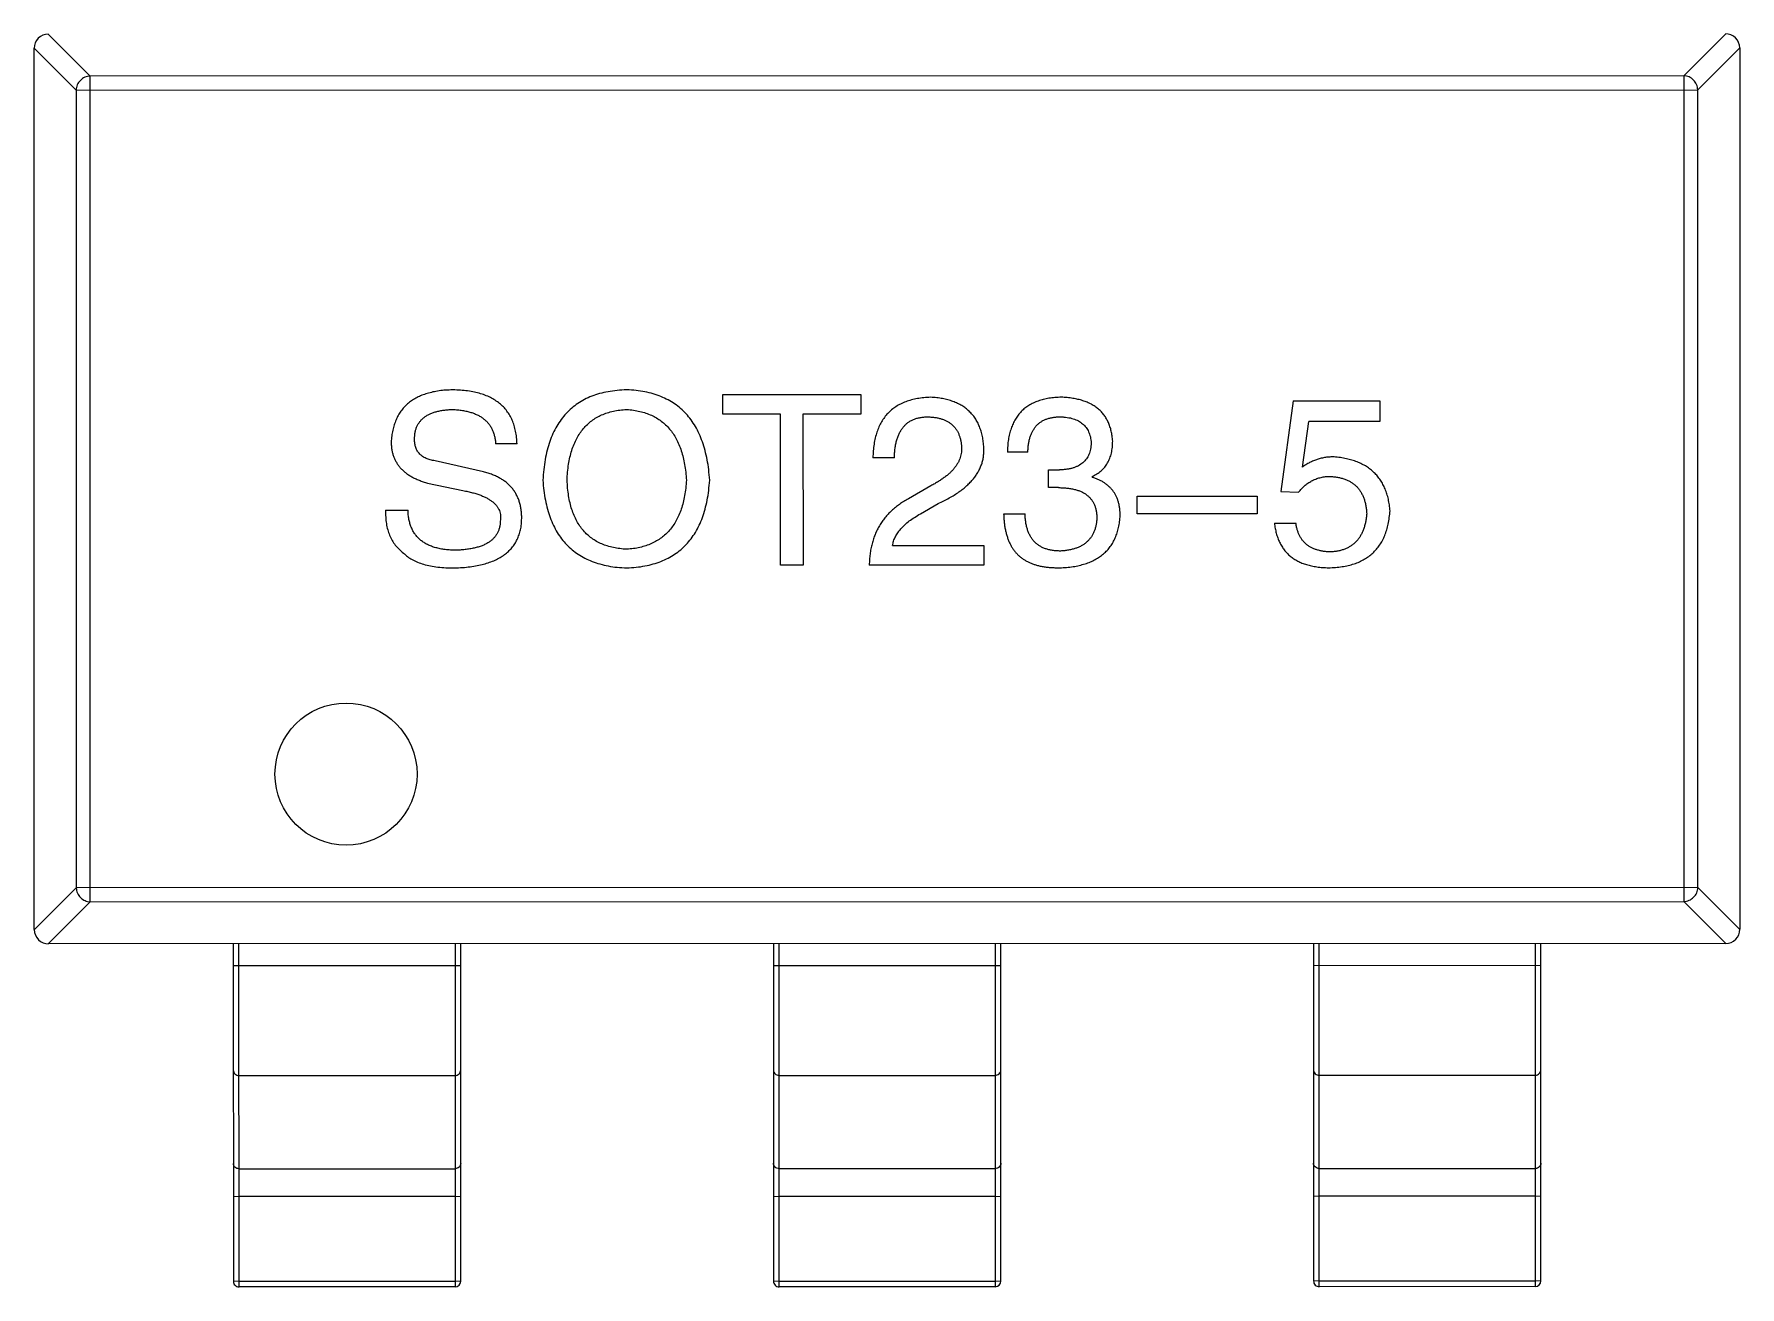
# Model space of a CAD drawing. Header units: inches. Extents: x -29 to 164, y -51 to 83.
# Drawn here: x 47.838 to 50.838, y 16.654 to 18.858 of the extents above; entities that cross this region are included whole.
import ezdxf

# ---------------------------------------------------------------- set-up
doc = ezdxf.new("R2010")
doc.units = ezdxf.units.IN
doc.header["$LTSCALE"] = 1.21
doc.header["$MEASUREMENT"] = 0
doc.layers.get('0').update_dxf_attribs({"linetype": 'CONTINUOUS'})

msp = doc.modelspace()

# ---------------------------------------------------------------- linework, layer by layer
at = {"color": 7, "linetype": 'Continuous'}
for p, q in [((47.9361, 18.7839), (47.8623, 18.8577)), ((50.8132, 18.8583), (50.7394, 18.7845)), ((47.8378, 18.8331), (47.9116, 18.7593)), ((47.8381, 17.2827), (47.8378, 18.8327)), ((50.7639, 18.7599), (50.8377, 18.8338)), ((50.8378, 18.8333), (50.8381, 17.2833)), ((50.7394, 18.7845), (47.9361, 18.7839)), ((47.9364, 17.3315), (47.9361, 18.7839)), ((50.7394, 18.7845), (50.7397, 17.3321)), ((47.9116, 18.7593), (50.7639, 18.7599)), ((47.9116, 18.7593), (47.9119, 17.3561)), ((50.7642, 17.3567), (50.7639, 18.7599)), ((49.0491, 18.2238), (49.2917, 18.2239)), ((49.0491, 18.1894), (49.0491, 18.2238)), ((49.2917, 18.2239), (49.2917, 18.1895)), ((50.0521, 18.2126), (50.0309, 18.0535)), ((50.0521, 18.2126), (50.2046, 18.2126)), ((50.2046, 18.2126), (50.2046, 18.1765)), ((49.1508, 18.1894), (49.0491, 18.1894)), ((49.1508, 17.9239), (49.1508, 18.1894)), ((49.2917, 18.1895), (49.1901, 18.1894)), ((49.1901, 18.1894), (49.1902, 17.9239)), ((50.0686, 18.0962), (50.08, 18.1765)), ((50.2046, 18.1765), (50.08, 18.1765)), ((48.6872, 18.1369), (48.6495, 18.1369)), ((49.5857, 18.1223), (49.5496, 18.1223)), ((48.6282, 18.0877), (48.5429, 18.1073)), ((49.3509, 18.1124), (49.3132, 18.1124)), ((48.5298, 18.068), (48.5921, 18.0549)), ((49.4148, 18.0633), (49.3755, 18.0403)), ((49.6218, 18.0912), (49.6414, 18.0912)), ((49.6218, 18.06), (49.6218, 18.0912)), ((49.6988, 18.0797), (49.6988, 18.0781)), ((49.3968, 18.0141), (49.428, 18.0321)), ((49.6398, 18.06), (49.6218, 18.06)), ((49.7779, 18.0453), (49.9893, 18.0453)), ((49.7779, 18.0141), (49.7779, 18.0453)), ((49.9893, 18.0453), (49.9893, 18.0142)), ((50.0309, 18.0535), (50.062, 18.0519)), ((48.4561, 18.0204), (48.4954, 18.0204)), ((49.5431, 18.0141), (49.5808, 18.0141)), ((49.9893, 18.0142), (49.7779, 18.0141)), ((50.0194, 17.9978), (50.0571, 17.9978)), ((49.3476, 17.9583), (49.5083, 17.9584)), ((49.5083, 17.9584), (49.5083, 17.9239)), ((49.1902, 17.9239), (49.1508, 17.9239)), ((49.5083, 17.9239), (49.3067, 17.9239)), ((47.9119, 17.3561), (47.8381, 17.2822)), ((50.7642, 17.3567), (47.9119, 17.3561)), ((50.8381, 17.2829), (50.7642, 17.3567)), ((47.8626, 17.2577), (47.9364, 17.3315)), ((47.9364, 17.3315), (50.7397, 17.3321)), ((50.7397, 17.3321), (50.8135, 17.2583)), ((50.8131, 17.2583), (47.8631, 17.2577)), ((48.1881, 17.2578), (48.1882, 16.6643)), ((48.1982, 16.6543), (48.1981, 17.2578)), ((48.5781, 17.2578), (48.5782, 16.6544)), ((48.5882, 16.6644), (48.5881, 17.2578)), ((49.1381, 17.258), (49.1382, 16.6645)), ((49.1482, 16.6545), (49.1481, 17.258)), ((49.5281, 17.258), (49.5282, 16.6546)), ((49.5382, 16.6646), (49.5381, 17.258)), ((50.0881, 17.2582), (50.0882, 16.6647)), ((50.0982, 16.6547), (50.0981, 17.2582)), ((50.4781, 17.2582), (50.4782, 16.6548)), ((50.4882, 16.6648), (50.4881, 17.2582)), ((48.5881, 17.2189), (48.1881, 17.2188)), ((49.5381, 17.2191), (49.1381, 17.219)), ((50.4881, 17.2193), (50.0881, 17.2192)), ((48.1981, 17.0262), (48.5781, 17.0262)), ((49.1481, 17.0263), (49.5281, 17.0264)), ((50.0981, 17.0265), (50.4781, 17.0266)), ((48.1982, 16.8621), (48.5782, 16.8622)), ((49.1482, 16.8623), (49.5282, 16.8624)), ((50.0982, 16.8625), (50.4782, 16.8626)), ((48.1882, 16.8138), (48.1982, 16.8133)), ((48.5782, 16.8134), (48.1982, 16.8133)), ((48.5782, 16.8134), (48.5882, 16.8139)), ((49.1382, 16.814), (49.1482, 16.8135)), ((49.5282, 16.8136), (49.1482, 16.8135)), ((49.5282, 16.8136), (49.5382, 16.8141)), ((50.0882, 16.8142), (50.0982, 16.8137)), ((50.4782, 16.8138), (50.0982, 16.8137)), ((50.4782, 16.8138), (50.4882, 16.8143)), ((48.1982, 16.6638), (48.1882, 16.6643)), ((48.5782, 16.6639), (48.1982, 16.6638)), ((48.5782, 16.6544), (48.1982, 16.6543)), ((48.5882, 16.6644), (48.5782, 16.6639)), ((49.1482, 16.664), (49.1382, 16.6645)), ((49.5282, 16.6641), (49.1482, 16.664)), ((49.5282, 16.6546), (49.1482, 16.6545)), ((49.5382, 16.6646), (49.5282, 16.6641)), ((50.0982, 16.6642), (50.0882, 16.6647)), ((50.4782, 16.6643), (50.0982, 16.6642)), ((50.4782, 16.6548), (50.0982, 16.6547)), ((50.4882, 16.6648), (50.4782, 16.6643))]:
    msp.add_line(p, q, dxfattribs=at)
msp.add_circle((48.3864, 17.5562), 0.125, dxfattribs=at)
for centre, radius, start, end in [((47.8628, 18.8327), 0.025, 90.012, 180.012), ((50.8128, 18.8333), 0.025, 0.012, 90.012), ((47.8631, 17.2827), 0.025, 180.012, 270.012), ((50.8131, 17.2833), 0.025, 270.012, 0.012), ((48.1982, 16.6643), 0.01, 180.012, 270.012), ((48.5782, 16.6644), 0.01, 270.012, 0.012), ((49.1482, 16.6645), 0.01, 180.012, 270.012), ((49.5282, 16.6646), 0.01, 270.012, 0.012), ((50.0982, 16.6647), 0.01, 180.012, 270.012), ((50.4782, 16.6648), 0.01, 270.012, 0.012)]:
    msp.add_arc(centre, radius, start, end, dxfattribs=at)
for points, knots in [([(47.9361, 18.7839), (47.933, 18.7838), (47.9267, 18.7823), (47.9187, 18.7768), (47.9132, 18.7688), (47.9117, 18.7625), (47.9116, 18.7593)], [0, 0, 0, 0, 0.248875, 0.5, 0.751125, 1, 1, 1, 1]), ([(50.7639, 18.7599), (50.7638, 18.7631), (50.7624, 18.7694), (50.7569, 18.7774), (50.7489, 18.7829), (50.7425, 18.7844), (50.7394, 18.7845)], [0, 0, 0, 0, 0.248875, 0.5, 0.751125, 1, 1, 1, 1]), ([(48.5708, 18.2319), (48.5667, 18.2317), (48.5589, 18.2314), (48.5474, 18.23), (48.5368, 18.2278), (48.5268, 18.2251), (48.5177, 18.2217), (48.5092, 18.2177), (48.5015, 18.2129), (48.4945, 18.2075), (48.4883, 18.2014), (48.4828, 18.1946), (48.4781, 18.1871), (48.4741, 18.179), (48.4709, 18.1702), (48.4685, 18.1608), (48.4666, 18.1507), (48.4661, 18.1437), (48.4659, 18.1401)], [0, 0, 0, 0, 0.077604, 0.150579, 0.220083, 0.285578, 0.347594, 0.407359, 0.464757, 0.520774, 0.5761, 0.631449, 0.687327, 0.744836, 0.804268, 0.865895, 0.931164, 1, 1, 1, 1]), ([(48.6872, 18.1369), (48.687, 18.1407), (48.6866, 18.1482), (48.6848, 18.159), (48.6823, 18.1691), (48.6789, 18.1784), (48.6747, 18.1871), (48.6694, 18.1949), (48.6634, 18.202), (48.6565, 18.2084), (48.6487, 18.2139), (48.6402, 18.2188), (48.6306, 18.2229), (48.6203, 18.2262), (48.6091, 18.2288), (48.5971, 18.2306), (48.5842, 18.2317), (48.5754, 18.2319), (48.5708, 18.2319)], [0, 0, 0, 0, 0.067746, 0.131468, 0.192012, 0.249947, 0.305924, 0.360562, 0.415062, 0.46941, 0.524967, 0.582613, 0.642659, 0.706195, 0.77304, 0.844305, 0.919608, 1, 1, 1, 1]), ([(48.8801, 18.232), (48.8744, 18.2317), (48.8635, 18.2312), (48.8475, 18.229), (48.8326, 18.2257), (48.8187, 18.2211), (48.8058, 18.2153), (48.794, 18.2083), (48.7831, 18.2001), (48.7733, 18.1907), (48.7646, 18.1801), (48.7568, 18.1683), (48.7501, 18.1553), (48.7446, 18.1411), (48.74, 18.1258), (48.7365, 18.1092), (48.7338, 18.0915), (48.733, 18.0792), (48.7326, 18.0729)], [0, 0, 0, 0, 0.069152, 0.134813, 0.197211, 0.256568, 0.314021, 0.370015, 0.425333, 0.480469, 0.536197, 0.593559, 0.65308, 0.715045, 0.780396, 0.8495, 0.922535, 1, 1, 1, 1]), ([(49.026, 18.073), (49.0255, 18.0792), (49.0246, 18.0914), (49.0218, 18.1089), (49.0181, 18.1253), (49.0135, 18.1405), (49.0078, 18.1546), (49.0012, 18.1676), (48.9934, 18.1793), (48.9848, 18.1899), (48.9751, 18.1994), (48.9645, 18.2076), (48.9528, 18.2146), (48.9402, 18.2205), (48.9265, 18.2252), (48.9119, 18.2287), (48.8963, 18.2311), (48.8856, 18.2317), (48.8801, 18.232)], [0, 0, 0, 0, 0.077567, 0.150676, 0.219857, 0.285465, 0.347921, 0.407823, 0.465422, 0.52175, 0.577087, 0.632521, 0.688224, 0.745558, 0.804966, 0.866649, 0.931596, 1, 1, 1, 1]), ([(49.4148, 18.219), (49.4108, 18.2188), (49.4029, 18.2184), (49.3915, 18.2168), (49.3809, 18.2145), (49.371, 18.2113), (49.362, 18.2073), (49.3536, 18.2026), (49.346, 18.1972), (49.3393, 18.1908), (49.3333, 18.1837), (49.328, 18.1758), (49.3236, 18.1671), (49.32, 18.1577), (49.3171, 18.1475), (49.3149, 18.1365), (49.3136, 18.1247), (49.3133, 18.1166), (49.3132, 18.1124)], [0, 0, 0, 0, 0.07282, 0.141057, 0.2062, 0.267672, 0.326735, 0.383519, 0.439188, 0.494454, 0.549628, 0.605958, 0.66397, 0.72402, 0.787502, 0.854127, 0.925065, 1, 1, 1, 1]), ([(49.5083, 18.1305), (49.508, 18.1339), (49.5075, 18.1405), (49.5059, 18.15), (49.5036, 18.159), (49.5007, 18.1673), (49.4972, 18.1751), (49.493, 18.1822), (49.4881, 18.1887), (49.4825, 18.1945), (49.4763, 18.1998), (49.4695, 18.2044), (49.4619, 18.2084), (49.4538, 18.2118), (49.4449, 18.2145), (49.4355, 18.2167), (49.4254, 18.2182), (49.4184, 18.2187), (49.4148, 18.219)], [0, 0, 0, 0, 0.070688, 0.137741, 0.201612, 0.262778, 0.321223, 0.378455, 0.434411, 0.490146, 0.546362, 0.603392, 0.662208, 0.723401, 0.787372, 0.85442, 0.925153, 1, 1, 1, 1]), ([(49.6447, 18.219), (49.6409, 18.2189), (49.6336, 18.2187), (49.6229, 18.2173), (49.613, 18.2154), (49.6038, 18.2125), (49.5953, 18.2091), (49.5875, 18.2048), (49.5804, 18.1999), (49.5741, 18.1941), (49.5684, 18.1877), (49.5636, 18.1805), (49.5595, 18.1725), (49.556, 18.1639), (49.5533, 18.1545), (49.5513, 18.1444), (49.55, 18.1336), (49.5497, 18.1261), (49.5496, 18.1223)], [0, 0, 0, 0, 0.073232, 0.142595, 0.207997, 0.270074, 0.329156, 0.386529, 0.441846, 0.496976, 0.551877, 0.607941, 0.665637, 0.725446, 0.788542, 0.855101, 0.925196, 1, 1, 1, 1]), ([(49.7349, 18.142), (49.7346, 18.145), (49.7341, 18.1508), (49.7325, 18.1593), (49.7303, 18.1671), (49.7275, 18.1745), (49.7241, 18.1812), (49.72, 18.1875), (49.7153, 18.1932), (49.7099, 18.1983), (49.7039, 18.2029), (49.6973, 18.2068), (49.6901, 18.2103), (49.6822, 18.2131), (49.6737, 18.2155), (49.6646, 18.2172), (49.6548, 18.2185), (49.6481, 18.2189), (49.6447, 18.219)], [0, 0, 0, 0, 0.067521, 0.132139, 0.193339, 0.252064, 0.309083, 0.364848, 0.420021, 0.475612, 0.532002, 0.589602, 0.649896, 0.712634, 0.778603, 0.848416, 0.922155, 1, 1, 1, 1]), ([(48.5069, 18.145), (48.5069, 18.1471), (48.507, 18.1511), (48.5078, 18.1569), (48.5091, 18.1623), (48.5109, 18.1674), (48.5133, 18.172), (48.5162, 18.1763), (48.5197, 18.1802), (48.5236, 18.1837), (48.5282, 18.1867), (48.5331, 18.1895), (48.5387, 18.1918), (48.5448, 18.1937), (48.5514, 18.1952), (48.5585, 18.1965), (48.5661, 18.1971), (48.5714, 18.1974), (48.5741, 18.1975)], [0, 0, 0, 0, 0.06343, 0.124222, 0.181144, 0.236526, 0.290131, 0.343393, 0.396288, 0.450954, 0.506479, 0.565175, 0.627059, 0.692946, 0.76251, 0.836996, 0.915797, 1, 1, 1, 1]), ([(48.5741, 18.1975), (48.577, 18.1973), (48.5827, 18.197), (48.5909, 18.196), (48.5986, 18.1945), (48.6057, 18.1926), (48.6124, 18.1903), (48.6185, 18.1876), (48.624, 18.1844), (48.629, 18.1808), (48.6335, 18.1768), (48.6374, 18.1723), (48.6409, 18.1675), (48.6436, 18.1622), (48.646, 18.1564), (48.6477, 18.1503), (48.649, 18.1437), (48.6493, 18.1392), (48.6495, 18.1369)], [0, 0, 0, 0, 0.080942, 0.15724, 0.229821, 0.297692, 0.36242, 0.423911, 0.482196, 0.539298, 0.594482, 0.64892, 0.70322, 0.758404, 0.815258, 0.874182, 0.93522, 1, 1, 1, 1]), ([(48.7752, 18.073), (48.7754, 18.0778), (48.7759, 18.0872), (48.7778, 18.1008), (48.7801, 18.1136), (48.7833, 18.1255), (48.7873, 18.1364), (48.792, 18.1465), (48.7975, 18.1557), (48.8037, 18.164), (48.8107, 18.1714), (48.8184, 18.1779), (48.8268, 18.1835), (48.836, 18.1881), (48.846, 18.1919), (48.8567, 18.1947), (48.8681, 18.1967), (48.876, 18.1973), (48.8801, 18.1976)], [0, 0, 0, 0, 0.079527, 0.154518, 0.225493, 0.292262, 0.355914, 0.416367, 0.47473, 0.531171, 0.586124, 0.640791, 0.696133, 0.751962, 0.809861, 0.870342, 0.93333, 1, 1, 1, 1]), ([(48.8801, 18.1976), (48.8841, 18.1972), (48.8919, 18.1965), (48.9031, 18.1944), (48.9137, 18.1914), (48.9235, 18.1875), (48.9326, 18.1828), (48.941, 18.1771), (48.9487, 18.1706), (48.9557, 18.1632), (48.9619, 18.155), (48.9674, 18.1458), (48.9722, 18.1358), (48.9763, 18.1249), (48.9795, 18.1131), (48.9821, 18.1005), (48.9841, 18.0871), (48.9847, 18.0778), (48.985, 18.073)], [0, 0, 0, 0, 0.066185, 0.128757, 0.188826, 0.247016, 0.303201, 0.358331, 0.413554, 0.469092, 0.525618, 0.584057, 0.64487, 0.708721, 0.775674, 0.846303, 0.920903, 1, 1, 1, 1]), ([(49.3509, 18.1124), (49.351, 18.1153), (49.3512, 18.121), (49.3521, 18.1292), (49.3533, 18.1368), (49.3551, 18.1439), (49.3573, 18.1504), (49.3598, 18.1563), (49.3628, 18.1617), (49.3664, 18.1665), (49.3703, 18.1708), (49.3746, 18.1745), (49.3795, 18.1776), (49.3847, 18.1802), (49.3904, 18.1821), (49.3965, 18.1835), (49.4031, 18.1844), (49.4076, 18.1845), (49.4099, 18.1846)], [0, 0, 0, 0, 0.082594, 0.15978, 0.232961, 0.301462, 0.365595, 0.426678, 0.484662, 0.540809, 0.595146, 0.648401, 0.702272, 0.757102, 0.813447, 0.872233, 0.934055, 1, 1, 1, 1]), ([(49.4099, 18.1846), (49.4121, 18.1844), (49.4165, 18.1842), (49.4229, 18.1835), (49.4289, 18.1823), (49.4344, 18.1808), (49.4396, 18.1788), (49.4443, 18.1766), (49.4486, 18.1738), (49.4526, 18.1708), (49.456, 18.1672), (49.4592, 18.1634), (49.4618, 18.1591), (49.4641, 18.1544), (49.4659, 18.1494), (49.4674, 18.144), (49.4684, 18.1382), (49.4688, 18.1342), (49.4689, 18.1321)], [0, 0, 0, 0, 0.076112, 0.148436, 0.216883, 0.281466, 0.34298, 0.402356, 0.459881, 0.51546, 0.571111, 0.62658, 0.683162, 0.741007, 0.801404, 0.863825, 0.930544, 1, 1, 1, 1]), ([(49.5857, 18.1223), (49.5858, 18.1248), (49.586, 18.1297), (49.5869, 18.1368), (49.588, 18.1434), (49.5898, 18.1495), (49.5919, 18.1551), (49.5944, 18.1602), (49.5973, 18.1649), (49.6007, 18.1691), (49.6046, 18.1728), (49.6088, 18.1759), (49.6135, 18.1787), (49.6186, 18.1808), (49.6241, 18.1825), (49.6301, 18.1837), (49.6364, 18.1845), (49.6408, 18.1846), (49.643, 18.1846)], [0, 0, 0, 0, 0.078134, 0.15164, 0.221358, 0.286689, 0.348614, 0.407697, 0.464247, 0.520153, 0.574432, 0.629291, 0.684538, 0.742032, 0.801329, 0.863637, 0.930123, 1, 1, 1, 1]), ([(49.643, 18.1846), (49.6451, 18.1845), (49.6491, 18.1843), (49.6549, 18.1836), (49.6604, 18.1826), (49.6654, 18.1813), (49.6702, 18.1796), (49.6745, 18.1775), (49.6784, 18.1751), (49.682, 18.1724), (49.6853, 18.1694), (49.688, 18.1659), (49.6906, 18.1623), (49.6926, 18.1582), (49.6943, 18.1538), (49.6957, 18.1491), (49.6966, 18.144), (49.697, 18.1405), (49.6972, 18.1387)], [0, 0, 0, 0, 0.078051, 0.151197, 0.220412, 0.286742, 0.34933, 0.409464, 0.467368, 0.52298, 0.578639, 0.633998, 0.690142, 0.746855, 0.805868, 0.867776, 0.932345, 1, 1, 1, 1]), ([(48.4659, 18.1401), (48.4659, 18.1379), (48.466, 18.1336), (48.4668, 18.1272), (48.468, 18.1211), (48.4698, 18.1153), (48.4721, 18.1098), (48.4748, 18.1045), (48.4781, 18.0996), (48.4818, 18.0949), (48.4861, 18.0906), (48.4908, 18.0864), (48.4962, 18.0827), (48.5019, 18.0791), (48.5081, 18.0759), (48.5149, 18.073), (48.5222, 18.0702), (48.5272, 18.0687), (48.5298, 18.068)], [0, 0, 0, 0, 0.063238, 0.123934, 0.183175, 0.240763, 0.297716, 0.35399, 0.41043, 0.466931, 0.525151, 0.585145, 0.647083, 0.711121, 0.778546, 0.84866, 0.922421, 1, 1, 1, 1]), ([(48.5429, 18.1073), (48.5401, 18.1078), (48.5347, 18.1087), (48.5273, 18.1112), (48.5209, 18.1146), (48.5158, 18.119), (48.5117, 18.1243), (48.5089, 18.1305), (48.5071, 18.1375), (48.507, 18.1424), (48.5069, 18.145)], [0, 0, 0, 0, 0.148023, 0.281917, 0.403558, 0.517739, 0.629599, 0.744162, 0.865862, 1, 1, 1, 1]), ([(49.4689, 18.1321), (49.469, 18.1305), (49.4692, 18.1273), (49.4689, 18.1225), (49.4681, 18.1177), (49.4669, 18.113), (49.4651, 18.1084), (49.4629, 18.1039), (49.4602, 18.0995), (49.457, 18.0952), (49.4535, 18.0908), (49.4493, 18.0867), (49.4447, 18.0826), (49.4397, 18.0785), (49.4341, 18.0746), (49.4282, 18.0707), (49.4217, 18.0669), (49.4172, 18.0645), (49.4148, 18.0633)], [0, 0, 0, 0, 0.052237, 0.103888, 0.155485, 0.207395, 0.259864, 0.31356, 0.369176, 0.4266, 0.486836, 0.550048, 0.61567, 0.685271, 0.75824, 0.834614, 0.915635, 1, 1, 1, 1]), ([(49.428, 18.0321), (49.4314, 18.0337), (49.438, 18.0367), (49.4474, 18.0417), (49.4562, 18.0469), (49.4643, 18.0522), (49.4717, 18.0578), (49.4784, 18.0635), (49.4845, 18.0694), (49.4898, 18.0754), (49.4946, 18.0817), (49.4986, 18.0881), (49.5019, 18.0948), (49.5046, 18.1015), (49.5066, 18.1085), (49.5078, 18.1157), (49.5085, 18.123), (49.5083, 18.128), (49.5083, 18.1305)], [0, 0, 0, 0, 0.082731, 0.161257, 0.236138, 0.307554, 0.375712, 0.440848, 0.502916, 0.562567, 0.619798, 0.675716, 0.73039, 0.78386, 0.837315, 0.890547, 0.944917, 1, 1, 1, 1]), ([(49.6972, 18.1387), (49.697, 18.1369), (49.6968, 18.1332), (49.696, 18.128), (49.6948, 18.1231), (49.6932, 18.1186), (49.6911, 18.1144), (49.6886, 18.1105), (49.6858, 18.107), (49.6824, 18.1038), (49.6787, 18.101), (49.6746, 18.0985), (49.6701, 18.0964), (49.6652, 18.0946), (49.6598, 18.0933), (49.654, 18.0922), (49.6479, 18.0914), (49.6436, 18.0913), (49.6414, 18.0912)], [0, 0, 0, 0, 0.067741, 0.131599, 0.192143, 0.249977, 0.306453, 0.361639, 0.416449, 0.471489, 0.527582, 0.584873, 0.644974, 0.70814, 0.77492, 0.845909, 0.920585, 1, 1, 1, 1]), ([(49.6988, 18.0797), (49.7017, 18.0811), (49.7073, 18.0839), (49.7147, 18.0895), (49.721, 18.096), (49.7261, 18.1034), (49.73, 18.1118), (49.7329, 18.121), (49.7346, 18.1312), (49.7348, 18.1383), (49.7349, 18.142)], [0, 0, 0, 0, 0.125227, 0.244792, 0.361427, 0.478215, 0.59667, 0.722058, 0.856314, 1, 1, 1, 1]), ([(50.1243, 18.1142), (50.1217, 18.1142), (50.1167, 18.114), (50.1091, 18.1132), (50.1019, 18.1118), (50.0948, 18.1098), (50.0879, 18.1072), (50.0812, 18.1042), (50.0747, 18.1005), (50.0706, 18.0976), (50.0686, 18.0962)], [0, 0, 0, 0, 0.129488, 0.255609, 0.38009, 0.502685, 0.625504, 0.749031, 0.873124, 1, 1, 1, 1]), ([(50.2227, 18.0192), (50.2223, 18.0227), (50.2217, 18.0296), (50.2199, 18.0395), (50.2174, 18.0489), (50.2142, 18.0577), (50.2104, 18.0658), (50.206, 18.0733), (50.2007, 18.0802), (50.1949, 18.0865), (50.1884, 18.0921), (50.1812, 18.0972), (50.1733, 18.1016), (50.1648, 18.1054), (50.1556, 18.1086), (50.1458, 18.1111), (50.1353, 18.1131), (50.128, 18.1138), (50.1243, 18.1142)], [0, 0, 0, 0, 0.070056, 0.136784, 0.200181, 0.261459, 0.320361, 0.377607, 0.434201, 0.490556, 0.547297, 0.604711, 0.66384, 0.725285, 0.788826, 0.855809, 0.925831, 1, 1, 1, 1]), ([(48.6954, 18.0057), (48.6954, 18.0084), (48.6953, 18.0136), (48.6945, 18.0213), (48.6932, 18.0285), (48.6913, 18.0354), (48.689, 18.0419), (48.686, 18.048), (48.6826, 18.0538), (48.6787, 18.0591), (48.6742, 18.0641), (48.6692, 18.0686), (48.6636, 18.0728), (48.6576, 18.0765), (48.651, 18.0799), (48.6439, 18.0829), (48.6362, 18.0856), (48.6309, 18.087), (48.6282, 18.0877)], [0, 0, 0, 0, 0.069111, 0.134881, 0.198727, 0.259407, 0.319007, 0.377056, 0.434317, 0.491571, 0.548636, 0.606792, 0.666243, 0.727818, 0.791484, 0.858071, 0.927249, 1, 1, 1, 1]), ([(48.7326, 18.0729), (48.7331, 18.0669), (48.734, 18.0552), (48.7368, 18.0382), (48.7405, 18.0223), (48.7452, 18.0075), (48.7509, 17.9938), (48.7577, 17.9813), (48.7654, 17.9699), (48.7742, 17.9597), (48.784, 17.9506), (48.7947, 17.9426), (48.8066, 17.9358), (48.8194, 17.9301), (48.8332, 17.9255), (48.8479, 17.9221), (48.8637, 17.9197), (48.8746, 17.9192), (48.8801, 17.9189)], [0, 0, 0, 0, 0.075921, 0.147605, 0.21565, 0.280144, 0.341762, 0.400894, 0.458022, 0.514147, 0.569605, 0.625256, 0.681857, 0.740217, 0.800617, 0.86368, 0.930079, 1, 1, 1, 1]), ([(48.8801, 17.9517), (48.8761, 17.9519), (48.8682, 17.9525), (48.8568, 17.9545), (48.8461, 17.9572), (48.8361, 17.9608), (48.8269, 17.9654), (48.8184, 17.9708), (48.8107, 17.9771), (48.8038, 17.9844), (48.7975, 17.9924), (48.792, 18.0013), (48.7874, 18.0112), (48.7833, 18.0218), (48.7802, 18.0334), (48.7778, 18.0458), (48.776, 18.0591), (48.7755, 18.0683), (48.7752, 18.073)], [0, 0, 0, 0, 0.06765, 0.131591, 0.192902, 0.251442, 0.307964, 0.363592, 0.418442, 0.47374, 0.529963, 0.587768, 0.647917, 0.710953, 0.777434, 0.847168, 0.921622, 1, 1, 1, 1]), ([(48.8801, 17.9189), (48.8857, 17.9192), (48.8964, 17.9198), (48.912, 17.9221), (48.9266, 17.9256), (48.9402, 17.9301), (48.9529, 17.9358), (48.9645, 17.9427), (48.9752, 17.9506), (48.9848, 17.9597), (48.9935, 17.97), (49.0012, 17.9814), (49.0079, 17.9939), (49.0135, 18.0076), (49.0182, 18.0223), (49.0218, 18.0382), (49.0246, 18.0552), (49.0255, 18.067), (49.026, 18.073)], [0, 0, 0, 0, 0.069543, 0.135551, 0.198218, 0.258467, 0.316451, 0.372703, 0.428457, 0.483848, 0.539952, 0.597251, 0.656588, 0.718448, 0.783219, 0.851581, 0.92366, 1, 1, 1, 1]), ([(48.985, 18.073), (48.9847, 18.0684), (48.9841, 18.0593), (48.9821, 18.0462), (48.9795, 18.0339), (48.9763, 18.0225), (48.9722, 18.0119), (48.9674, 18.0022), (48.962, 17.9933), (48.9557, 17.9852), (48.9488, 17.978), (48.9411, 17.9717), (48.9327, 17.9662), (48.9236, 17.9615), (48.9137, 17.9577), (48.9031, 17.9548), (48.8919, 17.9526), (48.8841, 17.952), (48.8801, 17.9517)], [0, 0, 0, 0, 0.077942, 0.152007, 0.221727, 0.288073, 0.351, 0.411526, 0.469701, 0.526016, 0.581668, 0.637084, 0.692684, 0.749573, 0.808409, 0.869306, 0.932836, 1, 1, 1, 1]), ([(49.748, 18.0109), (49.748, 18.013), (49.7479, 18.0172), (49.7472, 18.0233), (49.7464, 18.0292), (49.745, 18.0347), (49.7433, 18.04), (49.7412, 18.0449), (49.7386, 18.0496), (49.7358, 18.054), (49.7325, 18.058), (49.7288, 18.0618), (49.7247, 18.0652), (49.7203, 18.0685), (49.7155, 18.0713), (49.7103, 18.0739), (49.7047, 18.0762), (49.7008, 18.0774), (49.6988, 18.0781)], [0, 0, 0, 0, 0.071215, 0.138707, 0.20396, 0.266995, 0.327734, 0.387609, 0.445602, 0.503345, 0.561136, 0.618597, 0.677672, 0.738255, 0.799989, 0.863961, 0.930555, 1, 1, 1, 1]), ([(50.062, 18.0519), (50.0638, 18.0541), (50.0673, 18.0585), (50.0733, 18.0642), (50.0797, 18.069), (50.0865, 18.0729), (50.0938, 18.076), (50.1014, 18.0782), (50.1094, 18.0796), (50.115, 18.0797), (50.1178, 18.0798)], [0, 0, 0, 0, 0.132471, 0.259199, 0.382453, 0.502638, 0.622849, 0.744865, 0.870389, 1, 1, 1, 1]), ([(50.1178, 18.0798), (50.1202, 18.0796), (50.125, 18.0792), (50.1319, 18.0781), (50.1384, 18.0767), (50.1444, 18.0746), (50.15, 18.0721), (50.1552, 18.0692), (50.1599, 18.0657), (50.1642, 18.0619), (50.168, 18.0575), (50.1713, 18.0527), (50.1742, 18.0474), (50.1766, 18.0416), (50.1786, 18.0354), (50.1801, 18.0288), (50.1812, 18.0217), (50.1815, 18.0167), (50.1817, 18.0142)], [0, 0, 0, 0, 0.071832, 0.140066, 0.204455, 0.266341, 0.32589, 0.383089, 0.439379, 0.495454, 0.551183, 0.608094, 0.666555, 0.726952, 0.789772, 0.856464, 0.926451, 1, 1, 1, 1]), ([(48.5921, 18.0549), (48.595, 18.0543), (48.6007, 18.0532), (48.6088, 18.0513), (48.6163, 18.0491), (48.6231, 18.0467), (48.6294, 18.0441), (48.6351, 18.0413), (48.6401, 18.0382), (48.6446, 18.035), (48.6484, 18.0314), (48.6516, 18.0278), (48.6542, 18.0238), (48.6562, 18.0196), (48.6575, 18.0152), (48.6583, 18.0106), (48.6583, 18.0057), (48.6579, 18.0025), (48.6577, 18.0008)], [0, 0, 0, 0, 0.0932, 0.181198, 0.26306, 0.339627, 0.41092, 0.477479, 0.538825, 0.596824, 0.650619, 0.702235, 0.751666, 0.79967, 0.847759, 0.896274, 0.946739, 1, 1, 1, 1]), ([(49.3755, 18.0403), (49.3728, 18.0388), (49.3674, 18.0358), (49.3597, 18.0307), (49.3526, 18.0253), (49.346, 18.0196), (49.3398, 18.0135), (49.3343, 18.0071), (49.3291, 18.0003), (49.3246, 17.9932), (49.3205, 17.9857), (49.317, 17.9779), (49.3139, 17.9698), (49.3115, 17.9612), (49.3095, 17.9524), (49.308, 17.9432), (49.307, 17.9337), (49.3068, 17.9272), (49.3067, 17.9239)], [0, 0, 0, 0, 0.065828, 0.130094, 0.192451, 0.254037, 0.313974, 0.373757, 0.433048, 0.492243, 0.551902, 0.611758, 0.672678, 0.734814, 0.798569, 0.863693, 0.930488, 1, 1, 1, 1]), ([(49.6398, 18.06), (49.6425, 18.06), (49.6478, 18.06), (49.6554, 18.0592), (49.6625, 18.0583), (49.6691, 18.0567), (49.6752, 18.0549), (49.6808, 18.0526), (49.6857, 18.0498), (49.6902, 18.0466), (49.6942, 18.043), (49.6976, 18.039), (49.7006, 18.0345), (49.703, 18.0296), (49.7048, 18.0243), (49.7061, 18.0185), (49.7069, 18.0124), (49.707, 18.0081), (49.707, 18.0059)], [0, 0, 0, 0, 0.082495, 0.159728, 0.232496, 0.300725, 0.365163, 0.425859, 0.483728, 0.538892, 0.592921, 0.646195, 0.699968, 0.754746, 0.811387, 0.870806, 0.933482, 1, 1, 1, 1]), ([(48.4561, 18.0204), (48.456, 18.0163), (48.4559, 18.0084), (48.4572, 17.9969), (48.4594, 17.9861), (48.4628, 17.9762), (48.4673, 17.9671), (48.4728, 17.9588), (48.4794, 17.9513), (48.4846, 17.9471), (48.4872, 17.945)], [0, 0, 0, 0, 0.144278, 0.280018, 0.408467, 0.530887, 0.648749, 0.76463, 0.881475, 1, 1, 1, 1]), ([(48.5774, 17.95), (48.5742, 17.9501), (48.5679, 17.9503), (48.5587, 17.9513), (48.5502, 17.9528), (48.5423, 17.9549), (48.535, 17.9574), (48.5282, 17.9605), (48.5222, 17.9641), (48.5167, 17.9683), (48.5119, 17.973), (48.5076, 17.9782), (48.5039, 17.9839), (48.5011, 17.9903), (48.4987, 17.9971), (48.4969, 18.0044), (48.4957, 18.0122), (48.4955, 18.0177), (48.4954, 18.0204)], [0, 0, 0, 0, 0.079335, 0.15404, 0.224955, 0.291021, 0.353982, 0.414027, 0.47178, 0.527247, 0.581879, 0.636096, 0.691322, 0.747597, 0.806328, 0.867466, 0.932039, 1, 1, 1, 1]), ([(48.5774, 17.9188), (48.5821, 17.919), (48.5912, 17.9194), (48.6045, 17.9207), (48.6168, 17.9227), (48.6282, 17.9253), (48.6388, 17.9285), (48.6484, 17.9324), (48.6573, 17.9368), (48.6651, 17.942), (48.6721, 17.9477), (48.6782, 17.9542), (48.6834, 17.9612), (48.6876, 17.9689), (48.6909, 17.9772), (48.6935, 17.9862), (48.695, 17.9957), (48.6953, 18.0023), (48.6954, 18.0057)], [0, 0, 0, 0, 0.08539, 0.165926, 0.241159, 0.312046, 0.378904, 0.441563, 0.500906, 0.55769, 0.612, 0.665045, 0.717904, 0.770385, 0.824307, 0.880048, 0.938483, 1, 1, 1, 1]), ([(49.3476, 17.9583), (49.3482, 17.9609), (49.3492, 17.9662), (49.3525, 17.9737), (49.3568, 17.981), (49.3624, 17.9881), (49.3692, 17.995), (49.3773, 18.0017), (49.3865, 18.0081), (49.3933, 18.012), (49.3968, 18.0141)], [0, 0, 0, 0, 0.103034, 0.208166, 0.318255, 0.434664, 0.559728, 0.695394, 0.841708, 1, 1, 1, 1]), ([(49.5431, 18.0141), (49.5432, 18.0114), (49.5434, 18.0062), (49.544, 17.9985), (49.5451, 17.9912), (49.5464, 17.9843), (49.5481, 17.9777), (49.55, 17.9714), (49.5523, 17.9656), (49.5549, 17.96), (49.5578, 17.9548), (49.561, 17.95), (49.5646, 17.9456), (49.5685, 17.9415), (49.5727, 17.9378), (49.5773, 17.9344), (49.5822, 17.9314), (49.5856, 17.9297), (49.5874, 17.9289)], [0, 0, 0, 0, 0.078937, 0.154495, 0.226898, 0.296844, 0.363348, 0.427781, 0.48946, 0.549586, 0.607902, 0.664733, 0.720805, 0.776157, 0.831175, 0.886736, 0.943094, 1, 1, 1, 1]), ([(49.6431, 17.9485), (49.6406, 17.9486), (49.6359, 17.9487), (49.629, 17.9495), (49.6225, 17.9507), (49.6165, 17.9525), (49.6109, 17.9548), (49.6059, 17.9576), (49.6013, 17.961), (49.5971, 17.9649), (49.5934, 17.9693), (49.5902, 17.9741), (49.5874, 17.9796), (49.5852, 17.9855), (49.5833, 17.9919), (49.582, 17.9989), (49.5811, 18.0063), (49.5809, 18.0115), (49.5808, 18.0141)], [0, 0, 0, 0, 0.071272, 0.13882, 0.201858, 0.262757, 0.320043, 0.376709, 0.431462, 0.486034, 0.541209, 0.597703, 0.65589, 0.717768, 0.782056, 0.850407, 0.92277, 1, 1, 1, 1]), ([(49.6415, 17.919), (49.6456, 17.9192), (49.6536, 17.9196), (49.6652, 17.921), (49.676, 17.9231), (49.6861, 17.9259), (49.6955, 17.9292), (49.704, 17.9333), (49.7119, 17.938), (49.719, 17.9435), (49.7253, 17.9496), (49.7309, 17.9564), (49.7357, 17.9638), (49.7397, 17.972), (49.743, 17.9807), (49.7454, 17.9902), (49.7472, 18.0003), (49.7477, 18.0073), (49.748, 18.0109)], [0, 0, 0, 0, 0.078078, 0.151942, 0.221594, 0.28726, 0.350176, 0.409768, 0.467648, 0.523784, 0.578904, 0.634014, 0.689819, 0.746826, 0.805875, 0.867063, 0.931764, 1, 1, 1, 1]), ([(49.707, 18.0059), (49.7069, 18.0037), (49.7065, 17.9995), (49.7054, 17.9933), (49.7039, 17.9875), (49.7019, 17.9821), (49.6995, 17.9771), (49.6967, 17.9724), (49.6932, 17.9683), (49.6895, 17.9644), (49.6852, 17.961), (49.6805, 17.958), (49.6754, 17.9554), (49.6698, 17.9532), (49.6637, 17.9515), (49.6572, 17.9501), (49.6503, 17.949), (49.6456, 17.9487), (49.6431, 17.9485)], [0, 0, 0, 0, 0.068514, 0.133941, 0.195994, 0.255362, 0.312994, 0.369441, 0.424687, 0.480522, 0.537148, 0.594801, 0.654411, 0.716817, 0.781981, 0.850498, 0.923306, 1, 1, 1, 1]), ([(50.1145, 17.9191), (50.1186, 17.9193), (50.1266, 17.9196), (50.1382, 17.9209), (50.1491, 17.9229), (50.1593, 17.9258), (50.1687, 17.9294), (50.1774, 17.9338), (50.1853, 17.939), (50.1925, 17.9448), (50.1989, 17.9515), (50.2046, 17.9589), (50.2096, 17.9671), (50.2137, 17.9761), (50.217, 17.9858), (50.2198, 17.9962), (50.2216, 18.0075), (50.2223, 18.0152), (50.2227, 18.0192)], [0, 0, 0, 0, 0.074337, 0.144658, 0.211298, 0.274399, 0.334717, 0.392948, 0.449757, 0.505394, 0.56075, 0.616858, 0.674126, 0.733366, 0.795021, 0.859694, 0.927941, 1, 1, 1, 1]), ([(50.1817, 18.0142), (50.1815, 18.0117), (50.181, 18.0068), (50.1798, 17.9996), (50.1782, 17.993), (50.1762, 17.9867), (50.1738, 17.9809), (50.171, 17.9756), (50.1678, 17.9707), (50.1642, 17.9662), (50.1602, 17.9623), (50.1558, 17.9587), (50.151, 17.9556), (50.1457, 17.953), (50.1401, 17.9508), (50.1341, 17.949), (50.1277, 17.9478), (50.1233, 17.9473), (50.1211, 17.947)], [0, 0, 0, 0, 0.076076, 0.147929, 0.216494, 0.28139, 0.343555, 0.403665, 0.461756, 0.518574, 0.57465, 0.630617, 0.687539, 0.745203, 0.805007, 0.867454, 0.932274, 1, 1, 1, 1]), ([(48.6577, 18.0008), (48.6576, 17.9988), (48.6574, 17.9949), (48.6562, 17.9893), (48.6545, 17.984), (48.6522, 17.9791), (48.6493, 17.9746), (48.6457, 17.9705), (48.6415, 17.9667), (48.6368, 17.9634), (48.6315, 17.9603), (48.6255, 17.9577), (48.6189, 17.9555), (48.6118, 17.9536), (48.604, 17.9522), (48.5957, 17.951), (48.5867, 17.9502), (48.5806, 17.95), (48.5774, 17.95)], [0, 0, 0, 0, 0.05617, 0.109836, 0.161504, 0.212099, 0.262487, 0.313111, 0.36568, 0.419737, 0.477556, 0.53817, 0.603387, 0.672532, 0.746929, 0.825941, 0.910245, 1, 1, 1, 1]), ([(50.0194, 17.9978), (50.0198, 17.9947), (50.0206, 17.9886), (50.0225, 17.9798), (50.0251, 17.9716), (50.0283, 17.964), (50.0321, 17.957), (50.0366, 17.9506), (50.0415, 17.9447), (50.0473, 17.9395), (50.0535, 17.9348), (50.0604, 17.9308), (50.0679, 17.9273), (50.0761, 17.9245), (50.0848, 17.9223), (50.0942, 17.9206), (50.1041, 17.9195), (50.111, 17.9193), (50.1145, 17.9191)], [0, 0, 0, 0, 0.068545, 0.133544, 0.19542, 0.255245, 0.312812, 0.36916, 0.424791, 0.480307, 0.536971, 0.594633, 0.654367, 0.716937, 0.782022, 0.850991, 0.92325, 1, 1, 1, 1]), ([(50.1211, 17.947), (50.1187, 17.947), (50.1142, 17.9471), (50.1076, 17.9477), (50.1014, 17.9487), (50.0956, 17.9501), (50.0902, 17.9519), (50.0852, 17.9541), (50.0805, 17.9566), (50.0763, 17.9596), (50.0725, 17.963), (50.0691, 17.9668), (50.0661, 17.971), (50.0634, 17.9756), (50.0613, 17.9806), (50.0594, 17.986), (50.058, 17.9918), (50.0574, 17.9958), (50.0571, 17.9978)], [0, 0, 0, 0, 0.076648, 0.148913, 0.217705, 0.28283, 0.345406, 0.405074, 0.462929, 0.519315, 0.57498, 0.630645, 0.68742, 0.745021, 0.804689, 0.866635, 0.93176, 1, 1, 1, 1]), ([(48.4872, 17.945), (48.4896, 17.9429), (48.4944, 17.9386), (48.5028, 17.9333), (48.5124, 17.9288), (48.5231, 17.9251), (48.5351, 17.9223), (48.5481, 17.9202), (48.5624, 17.919), (48.5723, 17.9189), (48.5774, 17.9188)], [0, 0, 0, 0, 0.09804, 0.200818, 0.309803, 0.427378, 0.554601, 0.691373, 0.839613, 1, 1, 1, 1]), ([(49.5874, 17.9289), (49.5891, 17.9281), (49.5926, 17.9264), (49.5982, 17.9245), (49.6043, 17.9227), (49.6109, 17.9215), (49.6179, 17.9203), (49.6253, 17.9196), (49.6332, 17.9192), (49.6387, 17.9191), (49.6415, 17.919)], [0, 0, 0, 0, 0.101955, 0.208983, 0.322698, 0.44339, 0.570851, 0.70629, 0.84885, 1, 1, 1, 1]), ([(47.9119, 17.3561), (47.912, 17.3529), (47.9135, 17.3466), (47.919, 17.3386), (47.927, 17.3331), (47.9333, 17.3316), (47.9364, 17.3315)], [0, 0, 0, 0, 0.248875, 0.5, 0.751125, 1, 1, 1, 1]), ([(50.7397, 17.3321), (50.7428, 17.3322), (50.7492, 17.3337), (50.7572, 17.3392), (50.7627, 17.3472), (50.7641, 17.3535), (50.7642, 17.3567)], [0, 0, 0, 0, 0.248875, 0.5, 0.751125, 1, 1, 1, 1]), ([(48.1881, 17.0355), (48.1881, 17.0343), (48.1887, 17.0318), (48.1909, 17.0287), (48.1942, 17.0266), (48.1968, 17.0262), (48.1981, 17.0262)], [0, 0, 0, 0, 0.242809, 0.48985, 0.742832, 1, 1, 1, 1]), ([(48.5781, 17.0262), (48.5794, 17.0262), (48.582, 17.0267), (48.5853, 17.0288), (48.5876, 17.0319), (48.5881, 17.0344), (48.5881, 17.0356)], [0, 0, 0, 0, 0.257168, 0.51015, 0.757191, 1, 1, 1, 1]), ([(49.1381, 17.0357), (49.1381, 17.0345), (49.1387, 17.032), (49.1409, 17.0289), (49.1442, 17.0268), (49.1468, 17.0263), (49.1481, 17.0263)], [0, 0, 0, 0, 0.242809, 0.48985, 0.742832, 1, 1, 1, 1]), ([(49.5281, 17.0264), (49.5294, 17.0264), (49.532, 17.0269), (49.5353, 17.029), (49.5376, 17.0321), (49.5381, 17.0346), (49.5381, 17.0358)], [0, 0, 0, 0, 0.257168, 0.51015, 0.757191, 1, 1, 1, 1]), ([(50.0881, 17.0359), (50.0881, 17.0347), (50.0887, 17.0322), (50.0909, 17.0291), (50.0942, 17.027), (50.0968, 17.0265), (50.0981, 17.0265)], [0, 0, 0, 0, 0.242809, 0.48985, 0.742832, 1, 1, 1, 1]), ([(50.4781, 17.0266), (50.4794, 17.0266), (50.482, 17.0271), (50.4853, 17.0292), (50.4876, 17.0323), (50.4881, 17.0348), (50.4881, 17.036)], [0, 0, 0, 0, 0.257168, 0.51015, 0.757191, 1, 1, 1, 1]), ([(48.1982, 16.8621), (48.1969, 16.8621), (48.1943, 16.8626), (48.1909, 16.8646), (48.1887, 16.8678), (48.1882, 16.8703), (48.1882, 16.8715)], [0, 0, 0, 0, 0.257168, 0.51015, 0.757191, 1, 1, 1, 1]), ([(48.5882, 16.8716), (48.5882, 16.8703), (48.5876, 16.8678), (48.5854, 16.8647), (48.5821, 16.8627), (48.5795, 16.8622), (48.5782, 16.8622)], [0, 0, 0, 0, 0.242809, 0.48985, 0.742832, 1, 1, 1, 1]), ([(49.1482, 16.8623), (49.1469, 16.8623), (49.1443, 16.8628), (49.1409, 16.8648), (49.1387, 16.868), (49.1382, 16.8705), (49.1382, 16.8717)], [0, 0, 0, 0, 0.257168, 0.51015, 0.757191, 1, 1, 1, 1]), ([(49.5382, 16.8718), (49.5382, 16.8705), (49.5376, 16.868), (49.5354, 16.8649), (49.5321, 16.8629), (49.5295, 16.8624), (49.5282, 16.8624)], [0, 0, 0, 0, 0.242809, 0.48985, 0.742832, 1, 1, 1, 1]), ([(50.0982, 16.8625), (50.0969, 16.8625), (50.0943, 16.863), (50.0909, 16.865), (50.0887, 16.8682), (50.0882, 16.8707), (50.0882, 16.8719)], [0, 0, 0, 0, 0.257168, 0.51015, 0.757191, 1, 1, 1, 1]), ([(50.4882, 16.872), (50.4882, 16.8707), (50.4876, 16.8682), (50.4854, 16.8651), (50.4821, 16.8631), (50.4795, 16.8626), (50.4782, 16.8626)], [0, 0, 0, 0, 0.242809, 0.48985, 0.742832, 1, 1, 1, 1])]:
    msp.add_open_spline(points, degree=3, knots=knots, dxfattribs=at)

doc.saveas('drawing.dxf')
